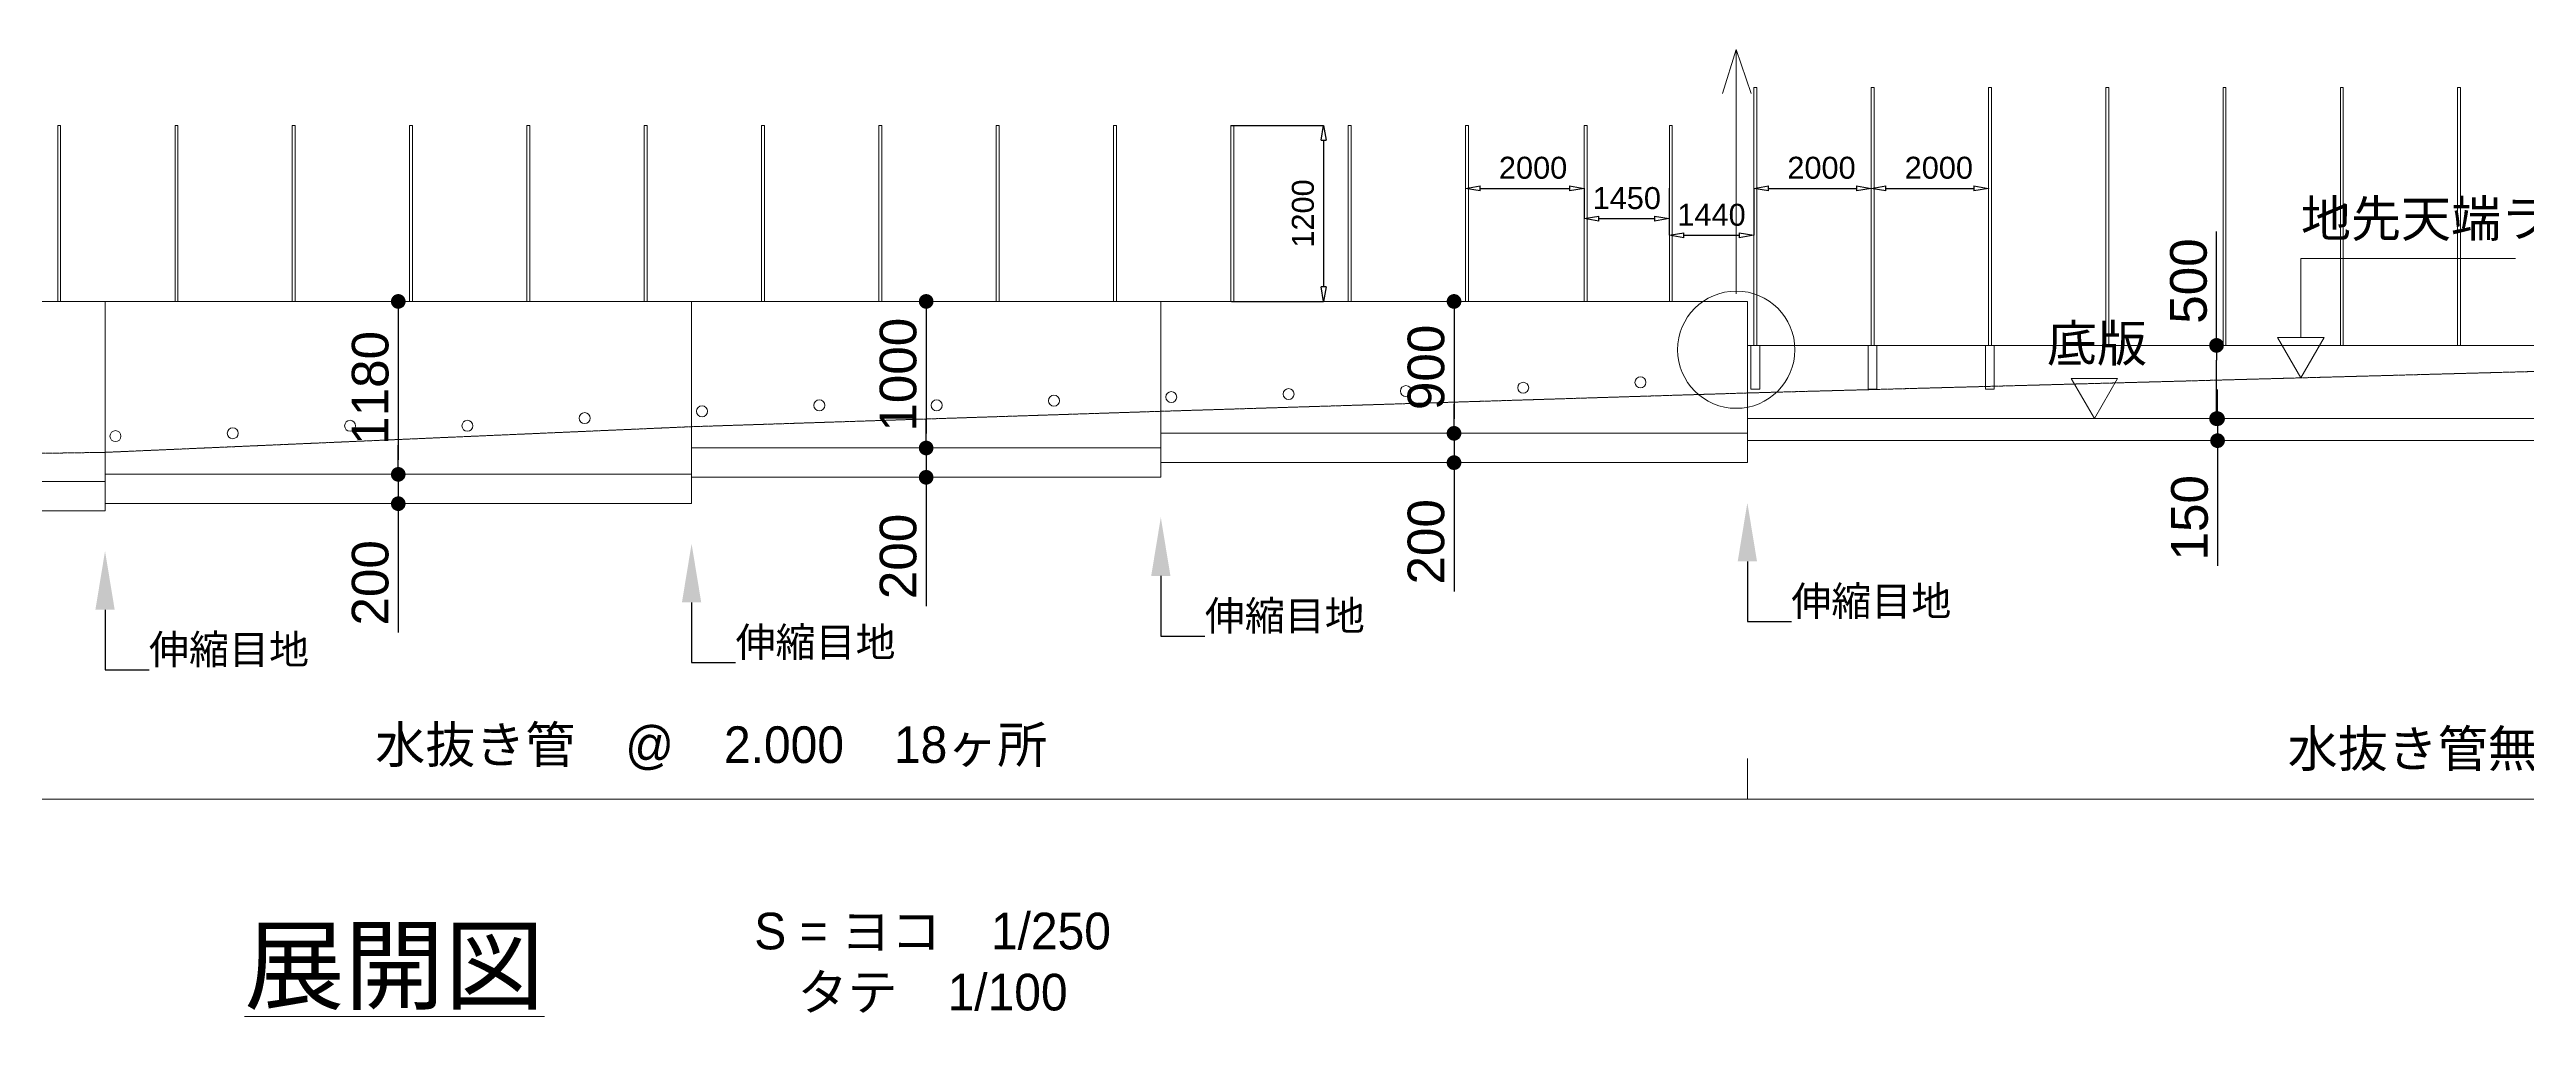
# Model space of a CAD drawing. Header units: millimetres. Extents: x -58267 to 200953, y -49295 to 43144.
# Drawn here: x 15850 to 32742, y 15752 to 22350 of the extents above; entities that cross this region are included whole.
import ezdxf
from ezdxf import colors
from ezdxf.entities.mleader import LeaderData, LeaderLine
from ezdxf.math import Vec2, Vec3

# ---------------------------------------------------------------- set-up
doc = ezdxf.new("R2010")
doc.units = ezdxf.units.MM
doc.header["$LTSCALE"] = 0.25
doc.linetypes.add('ACAD_ISO02W100', pattern=[15, 12, -3])
doc.linetypes.add('CENTER2', pattern=[28.575, 19.05, -3.175, 3.175, -3.175])
for name, color, linetype, lineweight in [('1-fence', 7, 'Continuous', 0), ('1-main', 7, 'Continuous', 9), ('2-DIMS', 8, 'Continuous', 9), ('5-detailframe', 1, 'Continuous', 20)]:
    doc.layers.add(name, color=color, linetype=linetype, lineweight=lineweight)
doc.styles.get("Standard").update_dxf_attribs({"font": 'arial.ttf'})
doc.dimstyles.new('Annotative2 in mm', dxfattribs={"dimscale": 0, "dimtxt": 2.5, "dimasz": 1, "dimexe": 0, "dimexo": 0, "dimtad": 1, "dimdec": 0, "dimtxsty": 'Standard', "dimblk": 'DOT', "dimcen": 0, "dimadec": 0, "dimazin": 0, "dimtfac": 1, "dimtdec": 0, "dimtmove": 0, "dimatfit": 3, "dimfxl": 1, "dimarcsym": 0})
doc.dimstyles.new('Annotative3 (x2.5)', dxfattribs={"dimscale": 0, "dimtxt": 1.5, "dimasz": 1, "dimexe": 0, "dimexo": 0, "dimtad": 1, "dimdec": 0, "dimlfac": 2.5, "dimtxsty": 'Standard', "dimblk": 'CLOSEDBLANK', "dimcen": 0, "dimadec": 0, "dimazin": 0, "dimtfac": 1, "dimtdec": 0, "dimtmove": 0, "dimatfit": 3, "dimfxl": 1, "dimarcsym": 0})

# ---------------------------------------------------------------- blocks, each defined once
blk = doc.blocks.new('_Dot')
at = {"color": 0, "linetype": 'ByBlock', "lineweight": -2}
blk.add_line((-0.5, 0), (-1, 0), dxfattribs=at)
at = {"color": 0, "linetype": 'ByBlock', "const_width": 0.5}
blk.add_lwpolyline([(-0.25, 0, 1), (0.25, 0, 1)], format="xyb", close=True, dxfattribs=at)
blk = doc.blocks.new('*D484')
at = {"layer": '2-DIMS', "color": 0, "lineweight": -2, "transparency": 16777216}
for p, q in [((18228, 20631), (18228, 20631)), ((18228, 20531), (18228, 19551))]:
    blk.add_line(p, q, dxfattribs=at)
at = {"layer": 'Defpoints', "color": 0, "transparency": 16777216}
for p in [(18228, 20631), (18228, 19451), (18228, 19451)]:
    blk.add_point(p, dxfattribs=at)
at = {"layer": '2-DIMS', "color": 0, "lineweight": -2, "transparency": 16777216, "xscale": 100, "yscale": 100, "zscale": 100}
for p, rotation in [((18228, 20631), 90), ((18228, 19451), 270)]:
    blk.add_blockref('_Dot', p, dxfattribs=dict(at, rotation=rotation))
at = {"layer": '2-DIMS', "color": 0, "transparency": 16777216, "insert": (18038, 20041), "char_height": 250, "attachment_point": 5, "rotation": 90}
blk.add_mtext('1180', dxfattribs=at)
blk = doc.blocks.new('*D486')
at = {"layer": '2-DIMS', "color": 0, "lineweight": -2, "transparency": 16777216}
for p, q in [((18228, 19551), (18228, 19651)), ((18228, 19451), (18228, 19251)), ((18228, 19151), (18228, 18371))]:
    blk.add_line(p, q, dxfattribs=at)
at = {"layer": 'Defpoints', "color": 0, "transparency": 16777216}
for p in [(18228, 19451), (18228, 19251), (18228, 19251)]:
    blk.add_point(p, dxfattribs=at)
at = {"layer": '2-DIMS', "color": 0, "lineweight": -2, "transparency": 16777216, "xscale": 100, "yscale": 100, "zscale": 100}
for p, rotation in [((18228, 19451), 270), ((18228, 19251), 90)]:
    blk.add_blockref('_Dot', p, dxfattribs=dict(at, rotation=rotation))
at = {"layer": '2-DIMS', "color": 0, "transparency": 16777216, "insert": (18038, 18711), "char_height": 250, "attachment_point": 5, "rotation": 90}
blk.add_mtext('200', dxfattribs=at)
blk = doc.blocks.new('*D488')
at = {"layer": '2-DIMS', "color": 0, "lineweight": -2, "transparency": 16777216}
for p, q in [((21828, 20631), (21828, 20631)), ((21828, 20531), (21828, 19731)), ((21828, 19631), (21828, 19631))]:
    blk.add_line(p, q, dxfattribs=at)
at = {"layer": 'Defpoints', "color": 0, "transparency": 16777216}
for p in [(21828, 20631), (21828, 19631), (21828, 19631)]:
    blk.add_point(p, dxfattribs=at)
at = {"layer": '2-DIMS', "color": 0, "lineweight": -2, "transparency": 16777216, "xscale": 100, "yscale": 100, "zscale": 100}
for p, rotation in [((21828, 20631), 90), ((21828, 19631), 270)]:
    blk.add_blockref('_Dot', p, dxfattribs=dict(at, rotation=rotation))
at = {"layer": '2-DIMS', "color": 0, "transparency": 16777216, "insert": (21638, 20131), "char_height": 250, "attachment_point": 5, "rotation": 90}
blk.add_mtext('1000', dxfattribs=at)
blk = doc.blocks.new('*D490')
at = {"layer": '2-DIMS', "color": 0, "lineweight": -2, "transparency": 16777216}
for p, q in [((21828, 19731), (21828, 19831)), ((21828, 19631), (21828, 19431)), ((21828, 19331), (21828, 18551))]:
    blk.add_line(p, q, dxfattribs=at)
at = {"layer": 'Defpoints', "color": 0, "transparency": 16777216}
for p in [(21828, 19631), (21828, 19431), (21828, 19431)]:
    blk.add_point(p, dxfattribs=at)
at = {"layer": '2-DIMS', "color": 0, "lineweight": -2, "transparency": 16777216, "xscale": 100, "yscale": 100, "zscale": 100}
for p, rotation in [((21828, 19631), 270), ((21828, 19431), 90)]:
    blk.add_blockref('_Dot', p, dxfattribs=dict(at, rotation=rotation))
at = {"layer": '2-DIMS', "color": 0, "transparency": 16777216, "insert": (21638, 18891), "char_height": 250, "attachment_point": 5, "rotation": 90}
blk.add_mtext('200', dxfattribs=at)
blk = doc.blocks.new('*D492')
at = {"layer": '2-DIMS', "color": 0, "lineweight": -2, "transparency": 16777216}
for p, q in [((25428, 20631), (25428, 20631)), ((25428, 20531), (25428, 19831)), ((25428, 19731), (25428, 19731))]:
    blk.add_line(p, q, dxfattribs=at)
at = {"layer": 'Defpoints', "color": 0, "transparency": 16777216}
for p in [(25428, 20631), (25428, 19731), (25428, 19731)]:
    blk.add_point(p, dxfattribs=at)
at = {"layer": '2-DIMS', "color": 0, "lineweight": -2, "transparency": 16777216, "xscale": 100, "yscale": 100, "zscale": 100}
for p, rotation in [((25428, 20631), 90), ((25428, 19731), 270)]:
    blk.add_blockref('_Dot', p, dxfattribs=dict(at, rotation=rotation))
at = {"layer": '2-DIMS', "color": 0, "transparency": 16777216, "insert": (25238, 20181), "char_height": 250, "attachment_point": 5, "rotation": 90}
blk.add_mtext('900', dxfattribs=at)
blk = doc.blocks.new('*D502')
at = {"layer": '2-DIMS', "color": 0, "lineweight": -2, "transparency": 16777216}
for p, q in [((25428, 19831), (25428, 19931)), ((25428, 19731), (25428, 19731)), ((25428, 19731), (25428, 19531)), ((25428, 19531), (25428, 19531)), ((25428, 19431), (25428, 18651))]:
    blk.add_line(p, q, dxfattribs=at)
at = {"layer": 'Defpoints', "color": 0, "transparency": 16777216}
for p in [(25428, 19731), (25428, 19531), (25428, 19531)]:
    blk.add_point(p, dxfattribs=at)
at = {"layer": '2-DIMS', "color": 0, "lineweight": -2, "transparency": 16777216, "xscale": 100, "yscale": 100, "zscale": 100}
for p, rotation in [((25428, 19731), 270), ((25428, 19531), 90)]:
    blk.add_blockref('_Dot', p, dxfattribs=dict(at, rotation=rotation))
at = {"layer": '2-DIMS', "color": 0, "transparency": 16777216, "insert": (25238, 18991), "char_height": 250, "attachment_point": 5, "rotation": 90}
blk.add_mtext('200', dxfattribs=at)
blk = doc.blocks.new('*D504')
at = {"layer": '2-DIMS', "color": 0, "lineweight": -2, "transparency": 16777216}
for p, q in [((30628, 20331), (30628, 21108)), ((30628, 19931), (30628, 20231))]:
    blk.add_line(p, q, dxfattribs=at)
at = {"layer": 'Defpoints', "color": 0, "transparency": 16777216}
for p in [(30628, 20331), (30628, 19831), (30628, 19831)]:
    blk.add_point(p, dxfattribs=at)
at = {"layer": '2-DIMS', "color": 0, "lineweight": -2, "transparency": 16777216, "xscale": 100, "yscale": 100, "zscale": 100}
for p, rotation in [((30628, 20331), 90), ((30628, 19831), 270)]:
    blk.add_blockref('_Dot', p, dxfattribs=dict(at, rotation=rotation))
at = {"layer": '2-DIMS', "color": 0, "transparency": 16777216, "insert": (30438, 20770), "char_height": 250, "attachment_point": 5, "rotation": 90}
blk.add_mtext('500', dxfattribs=at)
blk = doc.blocks.new('*D506')
at = {"layer": '2-DIMS', "color": 0, "lineweight": -2, "transparency": 16777216}
for p, q in [((30635, 19931), (30635, 20031)), ((30671, 19831), (30635, 19831)), ((30635, 19831), (30635, 19681)), ((30635, 19581), (30635, 18828))]:
    blk.add_line(p, q, dxfattribs=at)
at = {"layer": 'Defpoints', "color": 0, "transparency": 16777216}
for p in [(30671, 19831), (30635, 19681), (30635, 19681)]:
    blk.add_point(p, dxfattribs=at)
at = {"layer": '2-DIMS', "color": 0, "lineweight": -2, "transparency": 16777216, "xscale": 100, "yscale": 100, "zscale": 100}
for p, rotation in [((30635, 19831), 270), ((30635, 19681), 90)]:
    blk.add_blockref('_Dot', p, dxfattribs=dict(at, rotation=rotation))
at = {"layer": '2-DIMS', "color": 0, "transparency": 16777216, "insert": (30445, 19155), "char_height": 250, "attachment_point": 5, "rotation": 90}
blk.add_mtext('150', dxfattribs=at)
blk = doc.blocks.new('*U412')
at = {"layer": '1-main'}
blk.add_lwpolyline([(0, 1200), (20, 1200), (20, 0), (0, 0)], close=True, dxfattribs=at)
blk = doc.blocks.new('*U413')
at = {"layer": '1-fence', "color": 0, "linetype": 'ByBlock', "lineweight": -2, "transparency": 16777216}
for p in [(15200, 0), (16000, 0), (16800, 0), (17600, 0), (18400, 0), (19200, 0), (20000, 0), (20800, 0), (21600, 0), (22400, 0), (23200, 0), (24000, 0), (24800, 0)]:
    blk.add_blockref('*U412', p, dxfattribs=at)
blk = doc.blocks.new('_ClosedBlank')
at = {"color": 0, "linetype": 'ByBlock', "lineweight": -2}
for p, q in [((-1, 0.17), (0, 0)), ((-1, 0.17), (-1, -0.17)), ((0, 0), (-1, -0.17))]:
    blk.add_line(p, q, dxfattribs=at)
blk = doc.blocks.new('*D414')
at = {"layer": '2-DIMS', "color": 0, "lineweight": -2, "transparency": 16777216}
for p, q in [((25606, 21402), (26216, 21402)), ((26316, 21403), (26316, 21402))]:
    blk.add_line(p, q, dxfattribs=at)
at = {"layer": 'Defpoints', "color": 0, "transparency": 16777216}
for p in [(25506, 21402), (26316, 21403), (26316, 21402)]:
    blk.add_point(p, dxfattribs=at)
at = {"layer": '2-DIMS', "color": 0, "lineweight": -2, "transparency": 16777216, "xscale": 100, "yscale": 100, "zscale": 100, "rotation": 180}
blk.add_blockref('_ClosedBlank', (25506, 21402), dxfattribs=at)
at = {"layer": '2-DIMS', "color": 0, "lineweight": -2, "transparency": 16777216, "xscale": 100, "yscale": 100, "zscale": 100}
blk.add_blockref('_ClosedBlank', (26316, 21402), dxfattribs=at)
at = {"layer": '2-DIMS', "color": 0, "transparency": 16777216, "insert": (25967, 21542), "char_height": 150, "attachment_point": 5}
blk.add_mtext('2000', dxfattribs=at)
blk = doc.blocks.new('*D416')
at = {"layer": '2-DIMS', "color": 0, "lineweight": -2, "transparency": 16777216}
for p, q in [((26896, 21404), (26896, 21082)), ((27472, 21404), (27472, 21082)), ((26996, 21082), (27372, 21082))]:
    blk.add_line(p, q, dxfattribs=at)
at = {"layer": 'Defpoints', "color": 0, "transparency": 16777216}
for p in [(26896, 21404), (27472, 21404), (27472, 21082)]:
    blk.add_point(p, dxfattribs=at)
at = {"layer": '2-DIMS', "color": 0, "lineweight": -2, "transparency": 16777216, "xscale": 100, "yscale": 100, "zscale": 100, "rotation": 180}
blk.add_blockref('_ClosedBlank', (26896, 21082), dxfattribs=at)
at = {"layer": '2-DIMS', "color": 0, "lineweight": -2, "transparency": 16777216, "xscale": 100, "yscale": 100, "zscale": 100}
blk.add_blockref('_ClosedBlank', (27472, 21082), dxfattribs=at)
at = {"layer": '2-DIMS', "color": 0, "transparency": 16777216, "insert": (27184, 21221), "char_height": 150, "attachment_point": 5}
blk.add_mtext('1440', dxfattribs=at)
blk = doc.blocks.new('*D430')
at = {"layer": '2-DIMS', "color": 0, "lineweight": -2, "transparency": 16777216}
for p, q in [((26316, 21403), (26316, 21196)), ((26896, 21404), (26896, 21196)), ((26416, 21196), (26796, 21196))]:
    blk.add_line(p, q, dxfattribs=at)
at = {"layer": 'Defpoints', "color": 0, "transparency": 16777216}
for p in [(26316, 21403), (26896, 21404), (26896, 21196)]:
    blk.add_point(p, dxfattribs=at)
at = {"layer": '2-DIMS', "color": 0, "lineweight": -2, "transparency": 16777216, "xscale": 100, "yscale": 100, "zscale": 100, "rotation": 180}
blk.add_blockref('_ClosedBlank', (26316, 21196), dxfattribs=at)
at = {"layer": '2-DIMS', "color": 0, "lineweight": -2, "transparency": 16777216, "xscale": 100, "yscale": 100, "zscale": 100}
blk.add_blockref('_ClosedBlank', (26896, 21196), dxfattribs=at)
at = {"layer": '2-DIMS', "color": 0, "transparency": 16777216, "insert": (26606, 21335), "char_height": 150, "attachment_point": 5}
blk.add_mtext('1450', dxfattribs=at)
blk = doc.blocks.new('*D432')
at = {"layer": '2-DIMS', "color": 0, "lineweight": -2, "transparency": 16777216}
for p, q in [((23910, 21831), (24538, 21831)), ((24538, 21731), (24538, 20731)), ((23910, 20631), (24538, 20631))]:
    blk.add_line(p, q, dxfattribs=at)
at = {"layer": 'Defpoints', "color": 0, "transparency": 16777216}
for p in [(23910, 21831), (23910, 20631), (24538, 20631)]:
    blk.add_point(p, dxfattribs=at)
at = {"layer": '2-DIMS', "color": 0, "lineweight": -2, "transparency": 16777216, "xscale": 100, "yscale": 100, "zscale": 100}
for p, rotation in [((24538, 21831), 90), ((24538, 20631), 270)]:
    blk.add_blockref('_ClosedBlank', p, dxfattribs=dict(at, rotation=rotation))
at = {"layer": '2-DIMS', "color": 0, "transparency": 16777216, "insert": (24398, 21231), "char_height": 150, "attachment_point": 5, "rotation": 90}
blk.add_mtext('1200', dxfattribs=at)
blk = doc.blocks.new('A$C2c58cc58')
at = {"layer": '5-detailframe'}
for q in [(-300, 94), (-300, -102)]:
    blk.add_line((0, 0), q, dxfattribs=at)
blk = doc.blocks.new('*D669')
at = {"layer": '2-DIMS', "color": 0, "lineweight": -2, "transparency": 16777216}
for p, q in [((27572, 21402), (28172, 21402)), ((28272, 21403), (28272, 21402))]:
    blk.add_line(p, q, dxfattribs=at)
at = {"layer": 'Defpoints', "color": 0, "transparency": 16777216}
for p in [(27472, 21402), (28272, 21403), (28272, 21402)]:
    blk.add_point(p, dxfattribs=at)
at = {"layer": '2-DIMS', "color": 0, "lineweight": -2, "transparency": 16777216, "xscale": 100, "yscale": 100, "zscale": 100, "rotation": 180}
blk.add_blockref('_ClosedBlank', (27472, 21402), dxfattribs=at)
at = {"layer": '2-DIMS', "color": 0, "lineweight": -2, "transparency": 16777216, "xscale": 100, "yscale": 100, "zscale": 100}
blk.add_blockref('_ClosedBlank', (28272, 21402), dxfattribs=at)
at = {"layer": '2-DIMS', "color": 0, "transparency": 16777216, "insert": (27934, 21542), "char_height": 150, "attachment_point": 5}
blk.add_mtext('2000', dxfattribs=at)
blk = doc.blocks.new('*U674')
at = {"layer": '1-main'}
blk.add_lwpolyline([(-30, 150), (30, 150), (30, -150), (-30, -150)], close=True, dxfattribs=at)
blk = doc.blocks.new('*U675')
at = {"layer": '1-main', "color": 0, "linetype": 'ByBlock', "lineweight": -2, "transparency": 16777216}
for p in [(0, 0), (800, 0), (1600, 0)]:
    blk.add_blockref('*U674', p, dxfattribs=at)
blk = doc.blocks.new('*D679')
at = {"layer": '2-DIMS', "color": 0, "lineweight": -2, "transparency": 16777216}
for p, q in [((28372, 21402), (28972, 21402)), ((29072, 21403), (29072, 21402))]:
    blk.add_line(p, q, dxfattribs=at)
at = {"layer": 'Defpoints', "color": 0, "transparency": 16777216}
for p in [(28272, 21402), (29072, 21403), (29072, 21402)]:
    blk.add_point(p, dxfattribs=at)
at = {"layer": '2-DIMS', "color": 0, "lineweight": -2, "transparency": 16777216, "xscale": 100, "yscale": 100, "zscale": 100, "rotation": 180}
blk.add_blockref('_ClosedBlank', (28272, 21402), dxfattribs=at)
at = {"layer": '2-DIMS', "color": 0, "lineweight": -2, "transparency": 16777216, "xscale": 100, "yscale": 100, "zscale": 100}
blk.add_blockref('_ClosedBlank', (29072, 21402), dxfattribs=at)
at = {"layer": '2-DIMS', "color": 0, "transparency": 16777216, "insert": (28734, 21542), "char_height": 150, "attachment_point": 5}
blk.add_mtext('2000', dxfattribs=at)

msp = doc.modelspace()

# ---------------------------------------------------------------- linework, layer by layer
at = {"layer": '1-fence'}
for points in [[(27472.35, 22091.332), (27492.35, 22091.332), (27492.35, 20331.332), (27472.35, 20331.332)], [(28272.35, 22091.332), (28292.35, 22091.332), (28292.35, 20331.332), (28272.35, 20331.332)], [(29072.35, 22091.332), (29092.35, 22091.332), (29092.35, 20331.332), (29072.35, 20331.332)], [(29872.35, 22091.332), (29892.35, 22091.332), (29892.35, 20331.332), (29872.35, 20331.332)], [(30672.35, 22091.332), (30692.35, 22091.332), (30692.35, 20331.332), (30672.35, 20331.332)], [(31472.35, 22091.332), (31492.35, 22091.332), (31492.35, 20331.332), (31472.35, 20331.332)], [(32272.35, 22091.332), (32292.35, 22091.332), (32292.35, 20331.332), (32272.35, 20331.332)]]:
    msp.add_lwpolyline(points, close=True, dxfattribs=at)
at = {"layer": '1-main'}
for p, q in [((31202.794, 20384.424), (31202.794, 20923.415)), ((31202.794, 20923.415), (32666.618, 20923.415)), ((13028.35, 20631.332), (16228.35, 20631.332)), ((16228.35, 20631.332), (16228.35, 19401.332)), ((16228.35, 20631.332), (20228.35, 20631.332)), ((20228.35, 20631.332), (20228.35, 19451.332)), ((23428.35, 20631.332), (20228.35, 20631.332)), ((23428.35, 20631.332), (23428.35, 19631.332)), ((27428.35, 20631.332), (23428.35, 20631.332)), ((27428.35, 20331.332), (27428.35, 20631.332)), ((27428.35, 20331.332), (27428.35, 19731.332)), ((33828.35, 20331.332), (27428.35, 20331.332)), ((31361.499, 20384.424), (31044.089, 20384.424)), ((31202.794, 20109.54), (31044.089, 20384.424)), ((31202.794, 20109.54), (31361.499, 20384.424)), ((29953.535, 20106.217), (29636.126, 20106.217)), ((29794.83, 19831.332), (29636.126, 20106.217)), ((29794.83, 19831.332), (29953.535, 20106.217)), ((23428.35, 19631.332), (23428.35, 19431.332)), ((27428.35, 19731.332), (27428.35, 19531.332)), ((33828.35, 19681.332), (27428.35, 19681.332)), ((20228.35, 19451.332), (20228.35, 19251.332)), ((23428.35, 19431.332), (20228.35, 19431.332)), ((27428.35, 19531.332), (23428.35, 19531.332)), ((16228.35, 19201.332), (16228.35, 19401.332)), ((13028.35, 19201.332), (16228.35, 19201.332)), ((20228.35, 19251.332), (16228.35, 19251.332)), ((27428.35, 17235.121), (27428.35, 17512.788)), ((661.55, 17235.121), (40502.571, 17235.121))]:
    msp.add_line(p, q, dxfattribs=at)
at = {"layer": '1-main', "linetype": 'ACAD_ISO02W100'}
for p, q in [((33828.35, 19831.332), (27428.35, 19831.332)), ((23428.35, 19631.332), (20228.35, 19631.332)), ((27428.35, 19731.332), (23428.35, 19731.332)), ((20228.35, 19451.332), (16228.35, 19451.332)), ((16228.35, 19401.332), (13028.35, 19401.332))]:
    msp.add_line(p, q, dxfattribs=at)
at = {"layer": '1-main'}
for points in [[(26316.35, 21831.32), (26336.35, 21831.32), (26336.35, 20631.32), (26316.35, 20631.32)], [(26896.35, 21831.32), (26916.35, 21831.32), (26916.35, 20631.32), (26896.35, 20631.32)]]:
    msp.add_lwpolyline(points, close=True, dxfattribs=at)
at = {"layer": '1-main', "linetype": 'CENTER2', "lineweight": 13}
msp.add_lwpolyline([(661.55, 19451.332), (7028.35, 19501.332), (13028.35, 19551.332), (16228.35, 19601.332), (20228.35, 19776.332), (23428.35, 19881.332), (27428.35, 20006.332), (33828.35, 20181.332), (37428.35, 20262.241)], dxfattribs=at)
at = {"layer": '1-main'}
for centre in [(26699.55, 20078.651), (21099.55, 19922.006), (21899.55, 19922.329), (22699.55, 19953.652), (23499.55, 19978.33), (24299.55, 19998.845), (25099.55, 20019.323), (25899.55, 20041.881), (17099.55, 19731.524), (17899.55, 19782.286), (18699.55, 19782.286), (19499.55, 19834.686), (20299.55, 19881.444), (16299.55, 19711.786)]:
    msp.add_circle(centre, 37.5, dxfattribs=at)
at = {"layer": '5-detailframe', "lineweight": 20}
msp.add_lwpolyline([(27352.607, 20683.389), (27352.607, 22349.764)], dxfattribs=at)
msp.add_circle((27352.607, 20301.68), 400, dxfattribs=at)

# ---------------------------------------------------------------- block references
at = {"layer": '1-fence'}
msp.add_blockref('*U413', (705.55, 20631.332), dxfattribs=at)
at = {"layer": '1-main'}
msp.add_blockref('*U675', (27482.35, 20181.332), dxfattribs=at)
at = {"layer": '5-detailframe', "rotation": 90}
msp.add_blockref('A$C2c58cc58', (27352.607, 22349.764), dxfattribs=at)

# ---------------------------------------------------------------- texts
at = {"layer": '2-DIMS', "attachment_point": 5}
for s, insert, char_height in [('{\\fMS PGothic|b0|i0|c128|p50;地先天端ライン}', (32397.514, 21182.164), 250), ('{\\fMS PGothic|b0|i0|c128|p50;底版}', (29812.564, 20331.332), 250), ('{\\fMS PGothic|b0|i0|c128|p50;水抜き管\u3000@\u30002.000\u300018ヶ所}', (20362.757, 17581.696), 250), ('{\\fMS PGothic|b0|i0|c128|p50;水抜き管無し}', (32136.238, 17565.403), 250), ('{\\fMS PGothic|b0|i0|c128|p50;\\L展開図}', (18202.225, 16074.287), 500), ('\\A1;{\\fMS PGothic|b0|i0|c128|p50;S = ヨコ\u30001/250\\Pタテ\u30001/100 }', (21871.979, 16118.685), 250)]:
    msp.add_mtext(s, dxfattribs=dict(at, insert=insert, char_height=char_height))

# ---------------------------------------------------------------- dimensions: what is measured, and where the dimension line sits
at = {"layer": '2-DIMS'}
dim = msp.add_linear_dim(base=(24537.501, 20631.332), p1=(23909.55, 21831.332), p2=(23909.55, 20631.332), angle=90, text='1200', dimstyle='Annotative3 (x2.5)', dxfattribs=at)
dim.commit()
dim.dimension.update_dxf_attribs({"geometry": '*D432', "text_midpoint": (24398.415, 21231.332)})
at = {"layer": '2-DIMS', "color": 6}
dim = msp.add_linear_dim(base=(26316.35, 21402.442), p1=(25505.55, 21402.442), p2=(26316.35, 21403.442), text='2000', dimstyle='Annotative3 (x2.5)', dxfattribs=at)
dim.commit()
dim.dimension.update_dxf_attribs({"geometry": '*D414', "text_midpoint": (25966.95, 21402.442), "dimtype": 160})
at = {"layer": '2-DIMS'}
for base, p1, p2, picture, middle in [((28272.35, 21402.442), (27472.35, 21402.442), (28272.35, 21403.442), '*D669', (27933.75, 21402.442)), ((29072.35, 21402.442), (28272.35, 21402.442), (29072.35, 21403.442), '*D679', (28733.75, 21402.442))]:
    dim = msp.add_linear_dim(base=base, p1=p1, p2=p2, text='2000', dimstyle='Annotative3 (x2.5)', dxfattribs=at)
    dim.commit()
    dim.dimension.update_dxf_attribs({"geometry": picture, "text_midpoint": middle, "dimtype": 160})
for base, p1, p2, picture, middle in [((26896.35, 21196.387), (26316.35, 21403.442), (26896.35, 21403.69), '*D430', (26606.35, 21196.387)), ((27472.35, 21081.851), (26896.35, 21403.69), (27472.35, 21403.69), '*D416', (27184.35, 21081.851))]:
    dim = msp.add_linear_dim(base=base, p1=p1, p2=p2, dimstyle='Annotative3 (x2.5)', dxfattribs=at)
    dim.commit()
    dim.dimension.update_dxf_attribs({"geometry": picture, "text_midpoint": middle, "dimtype": 160})
for base, p1, p2, picture, middle in [((30628.35, 19831.332), (30628.35, 20331.332), (30628.35, 19831.332), '*D504', (30628.35, 20769.583)), ((30634.842, 19681.332), (30670.893, 19831.332), (30634.842, 19681.332), '*D506', (30634.842, 19154.849))]:
    dim = msp.add_linear_dim(base=base, p1=p1, p2=p2, angle=90, dimstyle='Annotative2 in mm', dxfattribs=at)
    dim.commit()
    dim.dimension.update_dxf_attribs({"geometry": picture, "text_midpoint": middle, "dimtype": 160})
for base, p1, p2, picture, middle in [((18228.35, 19451.332), (18228.35, 20631.332), (18228.35, 19451.332), '*D484', (18038.207, 20041.332)), ((21828.35, 19631.332), (21828.35, 20631.332), (21828.35, 19631.332), '*D488', (21638.207, 20131.332)), ((25428.35, 19731.332), (25428.35, 20631.332), (25428.35, 19731.332), '*D492', (25238.207, 20181.332)), ((21828.35, 19431.332), (21828.35, 19631.332), (21828.35, 19431.332), '*D490', (21638.207, 18890.95)), ((25428.35, 19531.332), (25428.35, 19731.332), (25428.35, 19531.332), '*D502', (25238.207, 18990.95)), ((18228.35, 19251.332), (18228.35, 19451.332), (18228.35, 19251.332), '*D486', (18038.207, 18710.95))]:
    dim = msp.add_linear_dim(base=base, p1=p1, p2=p2, angle=90, dimstyle='Annotative2 in mm', dxfattribs=at)
    dim.commit()
    dim.dimension.update_dxf_attribs({"geometry": picture, "text_midpoint": middle})

# ---------------------------------------------------------------- leaders
ml = msp.add_multileader_mtext('Standard', dxfattribs=at)
ml.set_content('{\\fMS PGothic|b0|i0|c128|p50;伸縮目地}', color=256)
ml.set_leader_properties()
ml.build(insert=Vec2(0, 0))
ml.multileader.update_dxf_attribs({"text_left_attachment_type": 6, "dogleg_length": 3, "arrow_head_size": 400, "scale": 100})
ctx = ml.context
ctx.base_point, ctx.scale, ctx.char_height, ctx.arrow_head_size, ctx.landing_gap_size, ctx.plane_origin = Vec3(27728.35, 18446.458), 100, 200, 400, 0, Vec3(27428.35, 21030.458)
ctx.left_attachment = 6
notes = []
notes.append((ctx, [(0, (1, 1, 0), (27428.35, 18446.458), (1, 0), 300, [(0, [(27428.35, 19257.626)], 0, [])])]))
ctx.mtext.insert, ctx.mtext.flow_direction = Vec3(27728.35, 18686.458), 5
ml = msp.add_multileader_mtext('Standard', dxfattribs=at)
ml.set_content('{\\fMS PGothic|b0|i0|c128|p50;伸縮目地}', color=256)
ml.set_leader_properties()
ml.build(insert=Vec2(0, 0))
ml.multileader.update_dxf_attribs({"text_left_attachment_type": 6, "dogleg_length": 3, "arrow_head_size": 400, "scale": 100})
ctx = ml.context
ctx.base_point, ctx.scale, ctx.char_height, ctx.arrow_head_size, ctx.landing_gap_size, ctx.plane_origin = Vec3(23728.35, 18346.458), 100, 200, 400, 0, Vec3(23428.35, 20930.458)
ctx.left_attachment = 6
notes.append((ctx, [(0, (1, 1, 0), (23428.35, 18346.458), (1, 0), 300, [(0, [(23428.35, 19157.626)], 0, [])])]))
ctx.mtext.insert, ctx.mtext.flow_direction = Vec3(23728.35, 18586.458), 5
ml = msp.add_multileader_mtext('Standard', dxfattribs=at)
ml.set_content('{\\fMS PGothic|b0|i0|c128|p50;伸縮目地}', color=256)
ml.set_leader_properties()
ml.build(insert=Vec2(0, 0))
ml.multileader.update_dxf_attribs({"text_left_attachment_type": 6, "dogleg_length": 3, "arrow_head_size": 400, "scale": 100})
ctx = ml.context
ctx.base_point, ctx.scale, ctx.char_height, ctx.arrow_head_size, ctx.landing_gap_size, ctx.plane_origin = Vec3(16528.35, 18116.458), 100, 200, 400, 0, Vec3(16228.35, 20700.458)
ctx.left_attachment = 6
notes.append((ctx, [(0, (1, 1, 0), (16228.35, 18116.458), (1, 0), 300, [(0, [(16228.35, 18927.626)], 0, [])])]))
ctx.mtext.insert, ctx.mtext.flow_direction = Vec3(16528.35, 18356.458), 5
ml = msp.add_multileader_mtext('Standard', dxfattribs=at)
ml.set_content('{\\fMS PGothic|b0|i0|c128|p50;伸縮目地}', color=256)
ml.set_leader_properties()
ml.build(insert=Vec2(0, 0))
ml.multileader.update_dxf_attribs({"text_left_attachment_type": 6, "dogleg_length": 3, "arrow_head_size": 400, "scale": 100})
ctx = ml.context
ctx.base_point, ctx.scale, ctx.char_height, ctx.arrow_head_size, ctx.landing_gap_size, ctx.plane_origin = Vec3(20528.35, 18166.458), 100, 200, 400, 0, Vec3(20228.35, 20750.458)
ctx.left_attachment = 6
notes.append((ctx, [(0, (1, 1, 0), (20228.35, 18166.458), (1, 0), 300, [(0, [(20228.35, 18977.626)], 0, [])])]))
ctx.mtext.insert, ctx.mtext.flow_direction = Vec3(20528.35, 18406.458), 5
for ctx, leaders in notes:
    for number, flags, end, landing, length, lines in leaders:
        leader = LeaderData()
        leader.index, (leader.has_last_leader_line, leader.has_dogleg_vector, leader.attachment_direction) = number, flags
        leader.last_leader_point, leader.dogleg_vector, leader.dogleg_length = Vec3(end), Vec3(landing), length
        for number, points, colour, breaks in lines:
            line = LeaderLine()
            line.index, line.vertices, line.color, line.breaks = number, Vec3.list(points), colors.encode_raw_color(colour), breaks
            leader.lines.append(line)
        ctx.leaders.append(leader)

doc.saveas('drawing.dxf')
